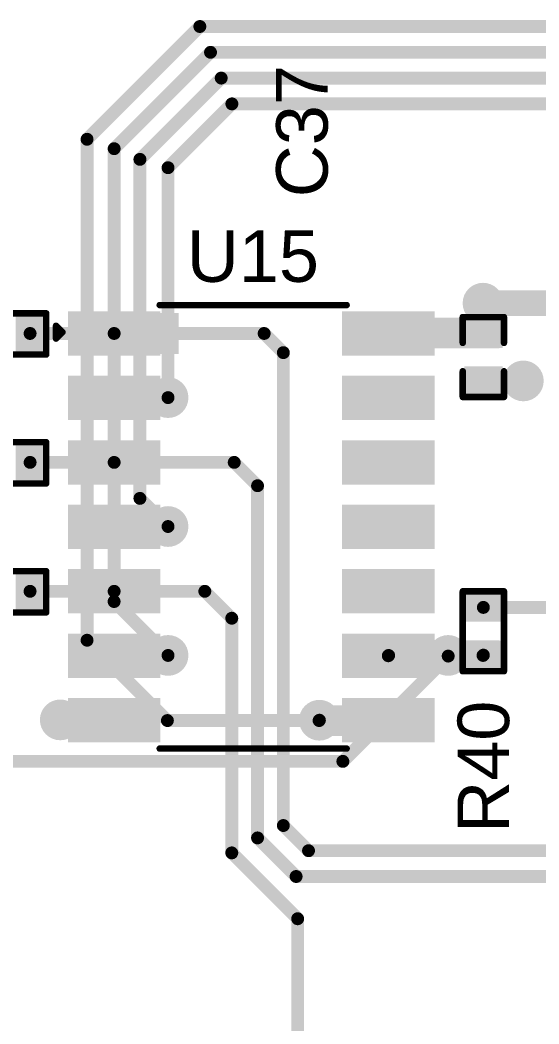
# Model space of a CAD drawing. Header units: millimetres. Extents: x -1.62 to 7.16, y -0.1 to 4.29.
# Drawn here: x 2.41 to 2.812, y 2.664 to 3.443 of the extents above; entities that cross this region are included whole.
import ezdxf

# ---------------------------------------------------------------- set-up
doc = ezdxf.new("R2010")
doc.units = ezdxf.units.MM
doc.header["$MEASUREMENT"] = 0
for name, color, linetype in [('BottomLayer', 5, 'Continuous'), ('BottomSolder', 6, 'Continuous'), ('TopLayer', 1, 'Continuous'), ('TopOverlay', 2, 'Continuous'), ('TopPaste', 8, 'Continuous'), ('TopSolder', 216, 'Continuous'), ('ViaHoleLayer', 16, 'Continuous')]:
    doc.layers.add(name, color=color, linetype=linetype)
doc.styles.add('Arial', font='', dxfattribs={"height": 0.2})
doc.styles.get('Arial').set_extended_font_data('Arial')

# ---------------------------------------------------------------- blocks, each defined once
blk = doc.blocks.new('C___0402_64')
at = {"layer": 'TopLayer'}
for points in [[(-0.0275, -0.0125), (-0.0275, 0.0125), (-0.0095, 0.0125), (-0.0095, -0.0125)], [(0.0095, -0.0125), (0.0095, 0.0125), (0.0275, 0.0125), (0.0275, -0.0125)]]:
    blk.add_hatch(color=1, dxfattribs=at).paths.add_polyline_path(points)
at = {"layer": 'TopPaste'}
for points in [[(-0.0275, -0.0125), (-0.0275, 0.0125), (-0.0095, 0.0125), (-0.0095, -0.0125)], [(0.0095, -0.0125), (0.0095, 0.0125), (0.0275, 0.0125), (0.0275, -0.0125)]]:
    blk.add_hatch(color=8, dxfattribs=at).paths.add_polyline_path(points)
at = {"layer": 'TopSolder'}
for points in [[(-0.02986, -0.01486), (-0.02986, 0.01486), (-0.00714, 0.01486), (-0.00714, -0.01486)], [(0.00714, -0.01486), (0.00714, 0.01486), (0.02986, 0.01486), (0.02986, -0.01486)]]:
    blk.add_hatch(color=216, dxfattribs=at).paths.add_polyline_path(points)
at = {"layer": 'TopOverlay', "const_width": 0.005}
for points in [[(-0.031, -0.016), (-0.031, 0.016)], [(-0.011, 0.016), (-0.031, 0.016)], [(0.031, 0.016), (0.011, 0.016)], [(0.031, -0.016), (0.031, 0.016)], [(-0.011, -0.016), (-0.031, -0.016)], [(0.031, -0.016), (0.011, -0.016)]]:
    blk.add_lwpolyline(points, dxfattribs=at)
at = {"layer": 'TopOverlay', "const_width": 0.0025}
for points in [[(-0.03225, 0.016, 1), (-0.02975, 0.016, 1)], [(-0.03225, 0.016, 1), (-0.02975, 0.016, 1)], [(-0.01225, 0.016, 1), (-0.00975, 0.016, 1)], [(0.00975, 0.016, 1), (0.01225, 0.016, 1)], [(0.02975, 0.016, 1), (0.03225, 0.016, 1)], [(0.02975, 0.016, 1), (0.03225, 0.016, 1)], [(-0.03225, -0.016, 1), (-0.02975, -0.016, 1)], [(-0.03225, -0.016, 1), (-0.02975, -0.016, 1)], [(-0.01225, -0.016, 1), (-0.00975, -0.016, 1)], [(0.00975, -0.016, 1), (0.01225, -0.016, 1)], [(0.02975, -0.016, 1), (0.03225, -0.016, 1)], [(0.02975, -0.016, 1), (0.03225, -0.016, 1)]]:
    blk.add_lwpolyline(points, format="xyb", close=True, dxfattribs=at)
blk = doc.blocks.new('SOIC_14_72')
at = {"layer": 'TopLayer'}
for points in [[(-0.13819, 0.13681), (-0.13819, 0.16319), (-0.07441, 0.16319), (-0.07441, 0.13681)], [(0.07441, 0.13681), (0.07441, 0.16319), (0.13819, 0.16319), (0.13819, 0.13681)], [(-0.13819, 0.08681), (-0.13819, 0.11319), (-0.07441, 0.11319), (-0.07441, 0.08681)], [(0.07441, 0.08681), (0.07441, 0.11319), (0.13819, 0.11319), (0.13819, 0.08681)], [(-0.13819, 0.03681), (-0.13819, 0.06319), (-0.07441, 0.06319), (-0.07441, 0.03681)], [(0.07441, 0.03681), (0.07441, 0.06319), (0.13819, 0.06319), (0.13819, 0.03681)], [(-0.13819, -0.01319), (-0.13819, 0.01319), (-0.07441, 0.01319), (-0.07441, -0.01319)], [(0.07441, -0.01319), (0.07441, 0.01319), (0.13819, 0.01319), (0.13819, -0.01319)], [(-0.13819, -0.06319), (-0.13819, -0.03681), (-0.07441, -0.03681), (-0.07441, -0.06319)], [(0.07441, -0.06319), (0.07441, -0.03681), (0.13819, -0.03681), (0.13819, -0.06319)], [(-0.13819, -0.11319), (-0.13819, -0.08681), (-0.07441, -0.08681), (-0.07441, -0.11319)], [(0.07441, -0.11319), (0.07441, -0.08681), (0.13819, -0.08681), (0.13819, -0.11319)], [(-0.13819, -0.16319), (-0.13819, -0.13681), (-0.07441, -0.13681), (-0.07441, -0.16319)], [(0.07441, -0.16319), (0.07441, -0.13681), (0.13819, -0.13681), (0.13819, -0.16319)]]:
    blk.add_hatch(color=1, dxfattribs=at).paths.add_polyline_path(points)
at = {"layer": 'TopOverlay'}
blk.add_hatch(color=2, dxfattribs=at).paths.add_polyline_path([(-0.07037, 0.134), (-0.05637, 0.134), (-0.05637, 0.166), (-0.07037, 0.166)])
at = {"layer": 'TopPaste'}
for points in [[(-0.13819, 0.13681), (-0.13819, 0.16319), (-0.07441, 0.16319), (-0.07441, 0.13681)], [(0.07441, 0.13681), (0.07441, 0.16319), (0.13819, 0.16319), (0.13819, 0.13681)], [(-0.13819, 0.08681), (-0.13819, 0.11319), (-0.07441, 0.11319), (-0.07441, 0.08681)], [(0.07441, 0.08681), (0.07441, 0.11319), (0.13819, 0.11319), (0.13819, 0.08681)], [(-0.13819, 0.03681), (-0.13819, 0.06319), (-0.07441, 0.06319), (-0.07441, 0.03681)], [(0.07441, 0.03681), (0.07441, 0.06319), (0.13819, 0.06319), (0.13819, 0.03681)], [(-0.13819, -0.01319), (-0.13819, 0.01319), (-0.07441, 0.01319), (-0.07441, -0.01319)], [(0.07441, -0.01319), (0.07441, 0.01319), (0.13819, 0.01319), (0.13819, -0.01319)], [(-0.13819, -0.06319), (-0.13819, -0.03681), (-0.07441, -0.03681), (-0.07441, -0.06319)], [(0.07441, -0.06319), (0.07441, -0.03681), (0.13819, -0.03681), (0.13819, -0.06319)], [(-0.13819, -0.11319), (-0.13819, -0.08681), (-0.07441, -0.08681), (-0.07441, -0.11319)], [(0.07441, -0.11319), (0.07441, -0.08681), (0.13819, -0.08681), (0.13819, -0.11319)], [(-0.13819, -0.16319), (-0.13819, -0.13681), (-0.07441, -0.13681), (-0.07441, -0.16319)], [(0.07441, -0.16319), (0.07441, -0.13681), (0.13819, -0.13681), (0.13819, -0.16319)]]:
    blk.add_hatch(color=8, dxfattribs=at).paths.add_polyline_path(points)
at = {"layer": 'TopSolder'}
for points in [[(-0.14219, 0.13281), (-0.14219, 0.16719), (-0.07041, 0.16719), (-0.07041, 0.13281)], [(0.07041, 0.13281), (0.07041, 0.16719), (0.14219, 0.16719), (0.14219, 0.13281)], [(-0.14219, 0.08281), (-0.14219, 0.11719), (-0.07041, 0.11719), (-0.07041, 0.08281)], [(0.07041, 0.08281), (0.07041, 0.11719), (0.14219, 0.11719), (0.14219, 0.08281)], [(-0.14219, 0.03281), (-0.14219, 0.06719), (-0.07041, 0.06719), (-0.07041, 0.03281)], [(0.07041, 0.03281), (0.07041, 0.06719), (0.14219, 0.06719), (0.14219, 0.03281)], [(-0.14219, -0.01719), (-0.14219, 0.01719), (-0.07041, 0.01719), (-0.07041, -0.01719)], [(0.07041, -0.01719), (0.07041, 0.01719), (0.14219, 0.01719), (0.14219, -0.01719)], [(-0.14219, -0.06719), (-0.14219, -0.03281), (-0.07041, -0.03281), (-0.07041, -0.06719)], [(0.07041, -0.06719), (0.07041, -0.03281), (0.14219, -0.03281), (0.14219, -0.06719)], [(-0.14219, -0.11719), (-0.14219, -0.08281), (-0.07041, -0.08281), (-0.07041, -0.11719)], [(0.07041, -0.11719), (0.07041, -0.08281), (0.14219, -0.08281), (0.14219, -0.11719)], [(-0.14219, -0.16719), (-0.14219, -0.13281), (-0.07041, -0.13281), (-0.07041, -0.16719)], [(0.07041, -0.16719), (0.07041, -0.13281), (0.14219, -0.13281), (0.14219, -0.16719)]]:
    blk.add_hatch(color=216, dxfattribs=at).paths.add_polyline_path(points)
at = {"layer": 'TopOverlay', "const_width": 0.005}
for points in [[(-0.071, 0.172), (0.074, 0.172)], [(-0.15137, 0.146), (-0.15137, 0.156)], [(-0.15137, 0.156), (-0.14637, 0.151)], [(-0.15137, 0.146), (-0.14637, 0.151)], [(-0.071, -0.172), (0.074, -0.172)]]:
    blk.add_lwpolyline(points, dxfattribs=at)
at = {"layer": 'TopOverlay', "const_width": 0.0025}
for points in [[(-0.07225, 0.172, 1), (-0.06975, 0.172, 1)], [(0.07275, 0.172, 1), (0.07525, 0.172, 1)], [(-0.15262, 0.156, 1), (-0.15012, 0.156, 1)], [(-0.15262, 0.156, 1), (-0.15012, 0.156, 1)], [(-0.15262, 0.146, 1), (-0.15012, 0.146, 1)], [(-0.15262, 0.146, 1), (-0.15012, 0.146, 1)], [(-0.14762, 0.151, 1), (-0.14512, 0.151, 1)], [(-0.14762, 0.151, 1), (-0.14512, 0.151, 1)], [(-0.07225, -0.172, 1), (-0.06975, -0.172, 1)], [(0.07275, -0.172, 1), (0.07525, -0.172, 1)]]:
    blk.add_lwpolyline(points, format="xyb", close=True, dxfattribs=at)
blk = doc.blocks.new('R___0402_95')
at = {"layer": 'TopLayer'}
for points in [[(-0.0275, -0.0125), (-0.0275, 0.0125), (-0.0095, 0.0125), (-0.0095, -0.0125)], [(0.0095, -0.0125), (0.0095, 0.0125), (0.0275, 0.0125), (0.0275, -0.0125)]]:
    blk.add_hatch(color=1, dxfattribs=at).paths.add_polyline_path(points)
at = {"layer": 'TopPaste'}
for points in [[(-0.0275, -0.0125), (-0.0275, 0.0125), (-0.0095, 0.0125), (-0.0095, -0.0125)], [(0.0095, -0.0125), (0.0095, 0.0125), (0.0275, 0.0125), (0.0275, -0.0125)]]:
    blk.add_hatch(color=8, dxfattribs=at).paths.add_polyline_path(points)
at = {"layer": 'TopSolder'}
for points in [[(-0.02967, -0.01467), (-0.02967, 0.01467), (-0.00733, 0.01467), (-0.00733, -0.01467)], [(0.00733, -0.01467), (0.00733, 0.01467), (0.02967, 0.01467), (0.02967, -0.01467)]]:
    blk.add_hatch(color=216, dxfattribs=at).paths.add_polyline_path(points)
at = {"layer": 'TopOverlay'}
for points, const_width in [([(-0.031, 0.016), (-0.031, -0.016)], 0.005), ([(-0.031, 0.016), (0.031, 0.016)], 0.005), ([(0.031, 0.016), (0.031, -0.016)], 0.005), ([(-0.031, -0.016), (0.031, -0.016)], 0.005), ([(-0.032, -0.017), (0.032, -0.017)], 0.000127)]:
    blk.add_lwpolyline(points, dxfattribs=dict(at, const_width=const_width))
for points, const_width in [([(-0.03225, 0.016, 1), (-0.02975, 0.016, 1)], 0.0025), ([(-0.03225, 0.016, 1), (-0.02975, 0.016, 1)], 0.0025), ([(0.02975, 0.016, 1), (0.03225, 0.016, 1)], 0.0025), ([(0.02975, 0.016, 1), (0.03225, 0.016, 1)], 0.0025), ([(-0.03225, -0.016, 1), (-0.02975, -0.016, 1)], 0.0025), ([(-0.03225, -0.016, 1), (-0.02975, -0.016, 1)], 0.0025), ([(0.02975, -0.016, 1), (0.03225, -0.016, 1)], 0.0025), ([(0.02975, -0.016, 1), (0.03225, -0.016, 1)], 0.0025), ([(-0.03203, -0.017, 1), (-0.03197, -0.017, 1)], 0.0000635), ([(0.03197, -0.017, 1), (0.03203, -0.017, 1)], 0.0000635)]:
    blk.add_lwpolyline(points, format="xyb", close=True, dxfattribs=dict(at, const_width=const_width))
blk = doc.blocks.new('R___0402_96')
at = {"layer": 'TopLayer'}
for points in [[(-0.0275, -0.0125), (-0.0275, 0.0125), (-0.0095, 0.0125), (-0.0095, -0.0125)], [(0.0095, -0.0125), (0.0095, 0.0125), (0.0275, 0.0125), (0.0275, -0.0125)]]:
    blk.add_hatch(color=1, dxfattribs=at).paths.add_polyline_path(points)
at = {"layer": 'TopPaste'}
for points in [[(-0.0275, -0.0125), (-0.0275, 0.0125), (-0.0095, 0.0125), (-0.0095, -0.0125)], [(0.0095, -0.0125), (0.0095, 0.0125), (0.0275, 0.0125), (0.0275, -0.0125)]]:
    blk.add_hatch(color=8, dxfattribs=at).paths.add_polyline_path(points)
at = {"layer": 'TopSolder'}
for points in [[(-0.02967, -0.01467), (-0.02967, 0.01467), (-0.00733, 0.01467), (-0.00733, -0.01467)], [(0.00733, -0.01467), (0.00733, 0.01467), (0.02967, 0.01467), (0.02967, -0.01467)]]:
    blk.add_hatch(color=216, dxfattribs=at).paths.add_polyline_path(points)
at = {"layer": 'TopOverlay'}
for points, const_width in [([(-0.031, 0.016), (-0.031, -0.016)], 0.005), ([(0.031, 0.016), (-0.031, 0.016)], 0.005), ([(0.031, 0.016), (0.031, -0.016)], 0.005), ([(0.031, -0.016), (-0.031, -0.016)], 0.005), ([(0.032, -0.017), (-0.032, -0.017)], 0.000127)]:
    blk.add_lwpolyline(points, dxfattribs=dict(at, const_width=const_width))
for points, const_width in [([(-0.03225, 0.016, 1), (-0.02975, 0.016, 1)], 0.0025), ([(-0.03225, 0.016, 1), (-0.02975, 0.016, 1)], 0.0025), ([(0.02975, 0.016, 1), (0.03225, 0.016, 1)], 0.0025), ([(0.02975, 0.016, 1), (0.03225, 0.016, 1)], 0.0025), ([(-0.03225, -0.016, 1), (-0.02975, -0.016, 1)], 0.0025), ([(-0.03225, -0.016, 1), (-0.02975, -0.016, 1)], 0.0025), ([(0.02975, -0.016, 1), (0.03225, -0.016, 1)], 0.0025), ([(0.02975, -0.016, 1), (0.03225, -0.016, 1)], 0.0025), ([(-0.03203, -0.017, 1), (-0.03197, -0.017, 1)], 0.0000635), ([(0.03197, -0.017, 1), (0.03203, -0.017, 1)], 0.0000635)]:
    blk.add_lwpolyline(points, format="xyb", close=True, dxfattribs=dict(at, const_width=const_width))
blk = doc.blocks.new('R___0402_97')
at = {"layer": 'TopLayer'}
for points in [[(-0.0275, -0.0125), (-0.0275, 0.0125), (-0.0095, 0.0125), (-0.0095, -0.0125)], [(0.0095, -0.0125), (0.0095, 0.0125), (0.0275, 0.0125), (0.0275, -0.0125)]]:
    blk.add_hatch(color=1, dxfattribs=at).paths.add_polyline_path(points)
at = {"layer": 'TopPaste'}
for points in [[(-0.0275, -0.0125), (-0.0275, 0.0125), (-0.0095, 0.0125), (-0.0095, -0.0125)], [(0.0095, -0.0125), (0.0095, 0.0125), (0.0275, 0.0125), (0.0275, -0.0125)]]:
    blk.add_hatch(color=8, dxfattribs=at).paths.add_polyline_path(points)
at = {"layer": 'TopSolder'}
for points in [[(-0.02967, -0.01467), (-0.02967, 0.01467), (-0.00733, 0.01467), (-0.00733, -0.01467)], [(0.00733, -0.01467), (0.00733, 0.01467), (0.02967, 0.01467), (0.02967, -0.01467)]]:
    blk.add_hatch(color=216, dxfattribs=at).paths.add_polyline_path(points)
at = {"layer": 'TopOverlay'}
for points, const_width in [([(-0.031, 0.016), (-0.031, -0.016)], 0.005), ([(0.031, 0.016), (-0.031, 0.016)], 0.005), ([(0.031, 0.016), (0.031, -0.016)], 0.005), ([(0.031, -0.016), (-0.031, -0.016)], 0.005), ([(0.032, -0.017), (-0.032, -0.017)], 0.000127)]:
    blk.add_lwpolyline(points, dxfattribs=dict(at, const_width=const_width))
for points, const_width in [([(-0.03225, 0.016, 1), (-0.02975, 0.016, 1)], 0.0025), ([(-0.03225, 0.016, 1), (-0.02975, 0.016, 1)], 0.0025), ([(0.02975, 0.016, 1), (0.03225, 0.016, 1)], 0.0025), ([(0.02975, 0.016, 1), (0.03225, 0.016, 1)], 0.0025), ([(-0.03225, -0.016, 1), (-0.02975, -0.016, 1)], 0.0025), ([(-0.03225, -0.016, 1), (-0.02975, -0.016, 1)], 0.0025), ([(0.02975, -0.016, 1), (0.03225, -0.016, 1)], 0.0025), ([(0.02975, -0.016, 1), (0.03225, -0.016, 1)], 0.0025), ([(-0.03203, -0.017, 1), (-0.03197, -0.017, 1)], 0.0000635), ([(0.03197, -0.017, 1), (0.03203, -0.017, 1)], 0.0000635)]:
    blk.add_lwpolyline(points, format="xyb", close=True, dxfattribs=dict(at, const_width=const_width))
blk = doc.blocks.new('R___0402_98')
at = {"layer": 'TopLayer'}
for points in [[(-0.0275, -0.0125), (-0.0275, 0.0125), (-0.0095, 0.0125), (-0.0095, -0.0125)], [(0.0095, -0.0125), (0.0095, 0.0125), (0.0275, 0.0125), (0.0275, -0.0125)]]:
    blk.add_hatch(color=1, dxfattribs=at).paths.add_polyline_path(points)
at = {"layer": 'TopPaste'}
for points in [[(-0.0275, -0.0125), (-0.0275, 0.0125), (-0.0095, 0.0125), (-0.0095, -0.0125)], [(0.0095, -0.0125), (0.0095, 0.0125), (0.0275, 0.0125), (0.0275, -0.0125)]]:
    blk.add_hatch(color=8, dxfattribs=at).paths.add_polyline_path(points)
at = {"layer": 'TopSolder'}
for points in [[(-0.02967, -0.01467), (-0.02967, 0.01467), (-0.00733, 0.01467), (-0.00733, -0.01467)], [(0.00733, -0.01467), (0.00733, 0.01467), (0.02967, 0.01467), (0.02967, -0.01467)]]:
    blk.add_hatch(color=216, dxfattribs=at).paths.add_polyline_path(points)
at = {"layer": 'TopOverlay'}
for points, const_width in [([(-0.031, 0.016), (-0.031, -0.016)], 0.005), ([(0.031, 0.016), (-0.031, 0.016)], 0.005), ([(0.031, 0.016), (0.031, -0.016)], 0.005), ([(0.031, -0.016), (-0.031, -0.016)], 0.005), ([(0.032, -0.017), (-0.032, -0.017)], 0.000127)]:
    blk.add_lwpolyline(points, dxfattribs=dict(at, const_width=const_width))
for points, const_width in [([(-0.03225, 0.016, 1), (-0.02975, 0.016, 1)], 0.0025), ([(-0.03225, 0.016, 1), (-0.02975, 0.016, 1)], 0.0025), ([(0.02975, 0.016, 1), (0.03225, 0.016, 1)], 0.0025), ([(0.02975, 0.016, 1), (0.03225, 0.016, 1)], 0.0025), ([(-0.03225, -0.016, 1), (-0.02975, -0.016, 1)], 0.0025), ([(-0.03225, -0.016, 1), (-0.02975, -0.016, 1)], 0.0025), ([(0.02975, -0.016, 1), (0.03225, -0.016, 1)], 0.0025), ([(0.02975, -0.016, 1), (0.03225, -0.016, 1)], 0.0025), ([(-0.03203, -0.017, 1), (-0.03197, -0.017, 1)], 0.0000635), ([(0.03197, -0.017, 1), (0.03203, -0.017, 1)], 0.0000635)]:
    blk.add_lwpolyline(points, format="xyb", close=True, dxfattribs=dict(at, const_width=const_width))

msp = doc.modelspace()

# ---------------------------------------------------------------- hatches: boundary and pattern name
at = {"layer": 'BottomLayer'}
h = msp.add_hatch(color=5, dxfattribs=at)
edge = h.paths.add_edge_path()
edge.add_arc((2.76874, 3.22349), 0.01181, 0, 360)
h = msp.add_hatch(color=5, dxfattribs=at)
edge = h.paths.add_edge_path()
edge.add_arc((2.8, 3.1632), 0.01181, 0, 360)
h = msp.add_hatch(color=5, dxfattribs=at)
edge = h.paths.add_edge_path()
edge.add_arc((2.52449, 3.15026), 0.01181, 0, 360)
h = msp.add_hatch(color=5, dxfattribs=at)
edge = h.paths.add_edge_path()
edge.add_arc((2.52449, 3.05026), 0.01181, 0, 360)
h = msp.add_hatch(color=5, dxfattribs=at)
edge = h.paths.add_edge_path()
edge.add_arc((2.52449, 2.95026), 0.01181, 0, 360)
h = msp.add_hatch(color=5, dxfattribs=at)
edge = h.paths.add_edge_path()
edge.add_arc((2.74174, 2.95025), 0.01181, 0, 360)
h = msp.add_hatch(color=5, dxfattribs=at)
edge = h.paths.add_edge_path()
edge.add_arc((2.44092, 2.90026), 0.01181, 0, 360)
h = msp.add_hatch(color=5, dxfattribs=at)
edge = h.paths.add_edge_path()
edge.add_arc((2.64186, 2.9), 0.01181, 0, 360)
at = {"layer": 'BottomSolder'}
h = msp.add_hatch(color=6, dxfattribs=at)
edge = h.paths.add_edge_path()
edge.add_arc((2.76874, 3.22349), 0.01581, 0, 360)
h = msp.add_hatch(color=6, dxfattribs=at)
edge = h.paths.add_edge_path()
edge.add_arc((2.8, 3.1632), 0.01581, 0, 360)
h = msp.add_hatch(color=6, dxfattribs=at)
edge = h.paths.add_edge_path()
edge.add_arc((2.52449, 3.15026), 0.01581, 0, 360)
h = msp.add_hatch(color=6, dxfattribs=at)
edge = h.paths.add_edge_path()
edge.add_arc((2.52449, 3.05026), 0.01581, 0, 360)
h = msp.add_hatch(color=6, dxfattribs=at)
edge = h.paths.add_edge_path()
edge.add_arc((2.52449, 2.95026), 0.01581, 0, 360)
h = msp.add_hatch(color=6, dxfattribs=at)
edge = h.paths.add_edge_path()
edge.add_arc((2.74174, 2.95025), 0.01581, 0, 360)
h = msp.add_hatch(color=6, dxfattribs=at)
edge = h.paths.add_edge_path()
edge.add_arc((2.44092, 2.90026), 0.01581, 0, 360)
h = msp.add_hatch(color=6, dxfattribs=at)
edge = h.paths.add_edge_path()
edge.add_arc((2.64186, 2.9), 0.01581, 0, 360)
at = {"layer": 'TopLayer'}
h = msp.add_hatch(color=1, dxfattribs=at)
edge = h.paths.add_edge_path()
edge.add_arc((2.76874, 3.22349), 0.01181, 0, 360)
for points in [[(2.78063, 3.2002), (2.78063, 3.22349), (2.75689, 3.22349), (2.75689, 3.2002)], [(2.66341, 3.18857), (2.7815, 3.18857), (2.7815, 3.21232), (2.66341, 3.21232)], [(2.48295, 3.13837), (2.52449, 3.13837), (2.52449, 3.16212), (2.48295, 3.16212)], [(2.48295, 3.03837), (2.52449, 3.03837), (2.52449, 3.06212), (2.48295, 3.06212)], [(2.48295, 2.93837), (2.52449, 2.93837), (2.52449, 2.96212), (2.48295, 2.96212)], [(2.7815, 2.96188), (2.6953, 2.96188), (2.6953, 2.93814), (2.7815, 2.93814)], [(2.48245, 2.91212), (2.44092, 2.91212), (2.44092, 2.88837), (2.48245, 2.88837)], [(2.72719, 2.91163), (2.63527, 2.91163), (2.63527, 2.88789), (2.72719, 2.88789)]]:
    msp.add_hatch(color=1, dxfattribs=at).paths.add_polyline_path(points)
h = msp.add_hatch(color=1, dxfattribs=at)
edge = h.paths.add_edge_path()
edge.add_arc((2.8, 3.1632), 0.01181, 0, 360)
h = msp.add_hatch(color=1, dxfattribs=at)
edge = h.paths.add_edge_path()
edge.add_arc((2.52449, 3.15026), 0.01181, 0, 360)
h = msp.add_hatch(color=1, dxfattribs=at)
edge = h.paths.add_edge_path()
edge.add_arc((2.52449, 3.05026), 0.01181, 0, 360)
h = msp.add_hatch(color=1, dxfattribs=at)
edge = h.paths.add_edge_path()
edge.add_arc((2.52449, 2.95026), 0.01181, 0, 360)
h = msp.add_hatch(color=1, dxfattribs=at)
edge = h.paths.add_edge_path()
edge.add_arc((2.74174, 2.95025), 0.01181, 0, 360)
h = msp.add_hatch(color=1, dxfattribs=at)
edge = h.paths.add_edge_path()
edge.add_arc((2.44092, 2.90026), 0.01181, 0, 360)
h = msp.add_hatch(color=1, dxfattribs=at)
edge = h.paths.add_edge_path()
edge.add_arc((2.64186, 2.9), 0.01181, 0, 360)
at = {"layer": 'TopSolder'}
h = msp.add_hatch(color=216, dxfattribs=at)
edge = h.paths.add_edge_path()
edge.add_arc((2.76874, 3.22349), 0.01581, 0, 360)
h = msp.add_hatch(color=216, dxfattribs=at)
edge = h.paths.add_edge_path()
edge.add_arc((2.8, 3.1632), 0.01581, 0, 360)
h = msp.add_hatch(color=216, dxfattribs=at)
edge = h.paths.add_edge_path()
edge.add_arc((2.52449, 3.15026), 0.01581, 0, 360)
h = msp.add_hatch(color=216, dxfattribs=at)
edge = h.paths.add_edge_path()
edge.add_arc((2.52449, 3.05026), 0.01581, 0, 360)
h = msp.add_hatch(color=216, dxfattribs=at)
edge = h.paths.add_edge_path()
edge.add_arc((2.52449, 2.95026), 0.01581, 0, 360)
h = msp.add_hatch(color=216, dxfattribs=at)
edge = h.paths.add_edge_path()
edge.add_arc((2.74174, 2.95025), 0.01581, 0, 360)
h = msp.add_hatch(color=216, dxfattribs=at)
edge = h.paths.add_edge_path()
edge.add_arc((2.44092, 2.90026), 0.01581, 0, 360)
h = msp.add_hatch(color=216, dxfattribs=at)
edge = h.paths.add_edge_path()
edge.add_arc((2.64186, 2.9), 0.01581, 0, 360)
at = {"layer": 'ViaHoleLayer'}
h = msp.add_hatch(color=16, dxfattribs=at)
edge = h.paths.add_edge_path()
edge.add_arc((2.76874, 3.22349), 0.00591, 0, 360)
h = msp.add_hatch(color=16, dxfattribs=at)
edge = h.paths.add_edge_path()
edge.add_arc((2.8, 3.1632), 0.00591, 0, 360)
h = msp.add_hatch(color=16, dxfattribs=at)
edge = h.paths.add_edge_path()
edge.add_arc((2.52449, 3.15026), 0.00591, 0, 360)
h = msp.add_hatch(color=16, dxfattribs=at)
edge = h.paths.add_edge_path()
edge.add_arc((2.52449, 3.05026), 0.00591, 0, 360)
h = msp.add_hatch(color=16, dxfattribs=at)
edge = h.paths.add_edge_path()
edge.add_arc((2.52449, 2.95026), 0.00591, 0, 360)
h = msp.add_hatch(color=16, dxfattribs=at)
edge = h.paths.add_edge_path()
edge.add_arc((2.74174, 2.95025), 0.00591, 0, 360)
h = msp.add_hatch(color=16, dxfattribs=at)
edge = h.paths.add_edge_path()
edge.add_arc((2.44092, 2.90026), 0.00591, 0, 360)
h = msp.add_hatch(color=16, dxfattribs=at)
edge = h.paths.add_edge_path()
edge.add_arc((2.64186, 2.9), 0.00591, 0, 360)

# ---------------------------------------------------------------- linework, layer by layer
at = {"layer": 'BottomLayer'}
for points, const_width in [([(2.46169, 3.35064), (2.54915, 3.4381)], 0.01), ([(2.54915, 3.4381), (3.00575, 3.4381)], 0.01), ([(2.48268, 3.34334), (2.55743, 3.4181)], 0.01), ([(2.55743, 3.4181), (2.99746, 3.4181)], 0.01), ([(2.50268, 3.33505), (2.56572, 3.3981)], 0.01), ([(2.56572, 3.3981), (2.98918, 3.3981)], 0.01), ([(2.52449, 3.32858), (2.574, 3.3781)], 0.01), ([(2.574, 3.3781), (2.98089, 3.3781)], 0.01), ([(2.46169, 2.96204), (2.46169, 3.35064)], 0.01), ([(2.48268, 2.99207), (2.48268, 3.34334)], 0.01), ([(2.50268, 3.07207), (2.50268, 3.33505)], 0.01), ([(2.52449, 3.15026), (2.52449, 3.32858)], 0.01), ([(2.76874, 3.22349), (2.98951, 3.22349)], 0.02), ([(2.50268, 3.07207), (2.52449, 3.05026)], 0.01), ([(2.48268, 2.99207), (2.52449, 2.95026)], 0.01), ([(2.46169, 2.96204), (2.52399, 2.89974)], 0.01), ([(2.66007, 2.86809), (2.74174, 2.94976)], 0.01), ([(2.52399, 2.89974), (2.6416, 2.89974)], 0.01), ([(2.6416, 2.89974), (2.64186, 2.9)], 0.01), ([(2.33209, 2.86809), (2.66007, 2.86809)], 0.01)]:
    msp.add_lwpolyline(points, dxfattribs=dict(at, const_width=const_width))
for points, const_width in [([(2.54665, 3.4381, 1), (2.55165, 3.4381, 1)], 0.005), ([(2.54665, 3.4381, 1), (2.55165, 3.4381, 1)], 0.005), ([(2.55493, 3.4181, 1), (2.55993, 3.4181, 1)], 0.005), ([(2.55493, 3.4181, 1), (2.55993, 3.4181, 1)], 0.005), ([(2.56322, 3.3981, 1), (2.56822, 3.3981, 1)], 0.005), ([(2.56322, 3.3981, 1), (2.56822, 3.3981, 1)], 0.005), ([(2.5715, 3.3781, 1), (2.5765, 3.3781, 1)], 0.005), ([(2.5715, 3.3781, 1), (2.5765, 3.3781, 1)], 0.005), ([(2.45919, 3.35064, 1), (2.46419, 3.35064, 1)], 0.005), ([(2.45919, 3.35064, 1), (2.46419, 3.35064, 1)], 0.005), ([(2.48018, 3.34334, 1), (2.48518, 3.34334, 1)], 0.005), ([(2.48018, 3.34334, 1), (2.48518, 3.34334, 1)], 0.005), ([(2.50018, 3.33505, 1), (2.50518, 3.33505, 1)], 0.005), ([(2.50018, 3.33505, 1), (2.50518, 3.33505, 1)], 0.005), ([(2.52199, 3.32858, 1), (2.52699, 3.32858, 1)], 0.005), ([(2.52199, 3.32858, 1), (2.52699, 3.32858, 1)], 0.005), ([(2.76374, 3.22349, 1), (2.77374, 3.22349, 1)], 0.01), ([(2.52199, 3.15026, 1), (2.52699, 3.15026, 1)], 0.005), ([(2.50018, 3.07207, 1), (2.50518, 3.07207, 1)], 0.005), ([(2.50018, 3.07207, 1), (2.50518, 3.07207, 1)], 0.005), ([(2.52199, 3.05026, 1), (2.52699, 3.05026, 1)], 0.005), ([(2.48018, 2.99207, 1), (2.48518, 2.99207, 1)], 0.005), ([(2.48018, 2.99207, 1), (2.48518, 2.99207, 1)], 0.005), ([(2.45919, 2.96204, 1), (2.46419, 2.96204, 1)], 0.005), ([(2.45919, 2.96204, 1), (2.46419, 2.96204, 1)], 0.005), ([(2.52199, 2.95026, 1), (2.52699, 2.95026, 1)], 0.005), ([(2.73924, 2.94976, 1), (2.74424, 2.94976, 1)], 0.005), ([(2.52149, 2.89974, 1), (2.52649, 2.89974, 1)], 0.005), ([(2.52149, 2.89974, 1), (2.52649, 2.89974, 1)], 0.005), ([(2.6391, 2.89974, 1), (2.6441, 2.89974, 1)], 0.005), ([(2.6391, 2.89974, 1), (2.6441, 2.89974, 1)], 0.005), ([(2.63936, 2.9, 1), (2.64436, 2.9, 1)], 0.005), ([(2.65757, 2.86809, 1), (2.66257, 2.86809, 1)], 0.005), ([(2.65757, 2.86809, 1), (2.66257, 2.86809, 1)], 0.005)]:
    msp.add_lwpolyline(points, format="xyb", close=True, dxfattribs=dict(at, const_width=const_width))
at = {"layer": 'TopLayer'}
for points, const_width in [([(2.41751, 3.2), (2.4827, 3.2)], 0.01), ([(2.4827, 3.2), (2.59902, 3.2)], 0.01), ([(2.59902, 3.2), (2.6139, 3.18513)], 0.01), ([(2.6139, 2.8183), (2.6139, 3.18513)], 0.01), ([(2.769, 3.1632), (2.8, 3.1632)], 0.015), ([(2.41751, 3.1), (2.4827, 3.1)], 0.01), ([(2.4827, 3.1), (2.57581, 3.1)], 0.01), ([(2.57581, 3.1), (2.5939, 3.08191)], 0.01), ([(2.5939, 2.8087), (2.5939, 3.08191)], 0.01), ([(2.4175, 3), (2.4827, 3)], 0.01), ([(2.4827, 3), (2.553, 3)], 0.01), ([(2.553, 3), (2.5739, 2.9791)], 0.01), ([(2.769, 2.9875), (2.89464, 2.9875)], 0.01), ([(2.5739, 2.7971), (2.5739, 2.9791)], 0.01), ([(2.6953, 2.95), (2.69555, 2.95025)], 0.01), ([(2.69555, 2.95025), (2.76875, 2.95025)], 0.01), ([(2.76875, 2.95025), (2.769, 2.9505)], 0.01), ([(2.6139, 2.8183), (2.63342, 2.79878)], 0.01), ([(2.5939, 2.8087), (2.62381, 2.77878)], 0.01), ([(2.63342, 2.79878), (3.32322, 2.79878)], 0.01), ([(2.5739, 2.7971), (2.625, 2.746)], 0.01), ([(2.62381, 2.77878), (2.96122, 2.77878)], 0.01), ([(2.625, 2.364), (2.625, 2.746)], 0.01)]:
    msp.add_lwpolyline(points, dxfattribs=dict(at, const_width=const_width))
for points, const_width in [([(2.41501, 3.2, 1), (2.42001, 3.2, 1)], 0.005), ([(2.4802, 3.2, 1), (2.4852, 3.2, 1)], 0.005), ([(2.4802, 3.2, 1), (2.4852, 3.2, 1)], 0.005), ([(2.59652, 3.2, 1), (2.60152, 3.2, 1)], 0.005), ([(2.59652, 3.2, 1), (2.60152, 3.2, 1)], 0.005), ([(2.6114, 3.18513, 1), (2.6164, 3.18513, 1)], 0.005), ([(2.6114, 3.18513, 1), (2.6164, 3.18513, 1)], 0.005), ([(2.76525, 3.1632, 1), (2.77275, 3.1632, 1)], 0.0075), ([(2.79625, 3.1632, 1), (2.80375, 3.1632, 1)], 0.0075), ([(2.41501, 3.1, 1), (2.42001, 3.1, 1)], 0.005), ([(2.4802, 3.1, 1), (2.4852, 3.1, 1)], 0.005), ([(2.4802, 3.1, 1), (2.4852, 3.1, 1)], 0.005), ([(2.57331, 3.1, 1), (2.57831, 3.1, 1)], 0.005), ([(2.57331, 3.1, 1), (2.57831, 3.1, 1)], 0.005), ([(2.5914, 3.08191, 1), (2.5964, 3.08191, 1)], 0.005), ([(2.5914, 3.08191, 1), (2.5964, 3.08191, 1)], 0.005), ([(2.415, 3, 1), (2.42, 3, 1)], 0.005), ([(2.4802, 3, 1), (2.4852, 3, 1)], 0.005), ([(2.4802, 3, 1), (2.4852, 3, 1)], 0.005), ([(2.5505, 3, 1), (2.5555, 3, 1)], 0.005), ([(2.5505, 3, 1), (2.5555, 3, 1)], 0.005), ([(2.7665, 2.9875, 1), (2.7715, 2.9875, 1)], 0.005), ([(2.5714, 2.9791, 1), (2.5764, 2.9791, 1)], 0.005), ([(2.5714, 2.9791, 1), (2.5764, 2.9791, 1)], 0.005), ([(2.6928, 2.95, 1), (2.6978, 2.95, 1)], 0.005), ([(2.69305, 2.95025, 1), (2.69805, 2.95025, 1)], 0.005), ([(2.69305, 2.95025, 1), (2.69805, 2.95025, 1)], 0.005), ([(2.76625, 2.95025, 1), (2.77125, 2.95025, 1)], 0.005), ([(2.76625, 2.95025, 1), (2.77125, 2.95025, 1)], 0.005), ([(2.7665, 2.9505, 1), (2.7715, 2.9505, 1)], 0.005), ([(2.6114, 2.8183, 1), (2.6164, 2.8183, 1)], 0.005), ([(2.6114, 2.8183, 1), (2.6164, 2.8183, 1)], 0.005), ([(2.5914, 2.8087, 1), (2.5964, 2.8087, 1)], 0.005), ([(2.5914, 2.8087, 1), (2.5964, 2.8087, 1)], 0.005), ([(2.63092, 2.79878, 1), (2.63592, 2.79878, 1)], 0.005), ([(2.63092, 2.79878, 1), (2.63592, 2.79878, 1)], 0.005), ([(2.5714, 2.7971, 1), (2.5764, 2.7971, 1)], 0.005), ([(2.5714, 2.7971, 1), (2.5764, 2.7971, 1)], 0.005), ([(2.62131, 2.77878, 1), (2.62631, 2.77878, 1)], 0.005), ([(2.62131, 2.77878, 1), (2.62631, 2.77878, 1)], 0.005), ([(2.6225, 2.746, 1), (2.6275, 2.746, 1)], 0.005), ([(2.6225, 2.746, 1), (2.6275, 2.746, 1)], 0.005)]:
    msp.add_lwpolyline(points, format="xyb", close=True, dxfattribs=dict(at, const_width=const_width))

# ---------------------------------------------------------------- block references
msp.add_blockref('SOIC_14_72', (2.589, 3.05))
for name, p, rotation in [('R___0402_98', (2.39901, 3.19964), 180), ('C___0402_64', (2.769, 3.1817), 270), ('R___0402_97', (2.39901, 3.09964), 180), ('R___0402_96', (2.399, 2.99964), 180), ('R___0402_95', (2.769, 2.969), 90)]:
    msp.add_blockref(name, p, dxfattribs=dict(rotation=rotation))

# ---------------------------------------------------------------- texts
at = {"layer": 'TopOverlay', "style": 'Arial'}
for s, p in [('C37', (2.64831, 3.30568)), ('R40', (2.78899, 2.81268))]:
    msp.add_text(s, height=0.04, rotation=90, dxfattribs=at).set_placement(p)
msp.add_text('U15', height=0.04, dxfattribs=at).set_placement((2.53902, 3.24001))

doc.saveas('drawing.dxf')
